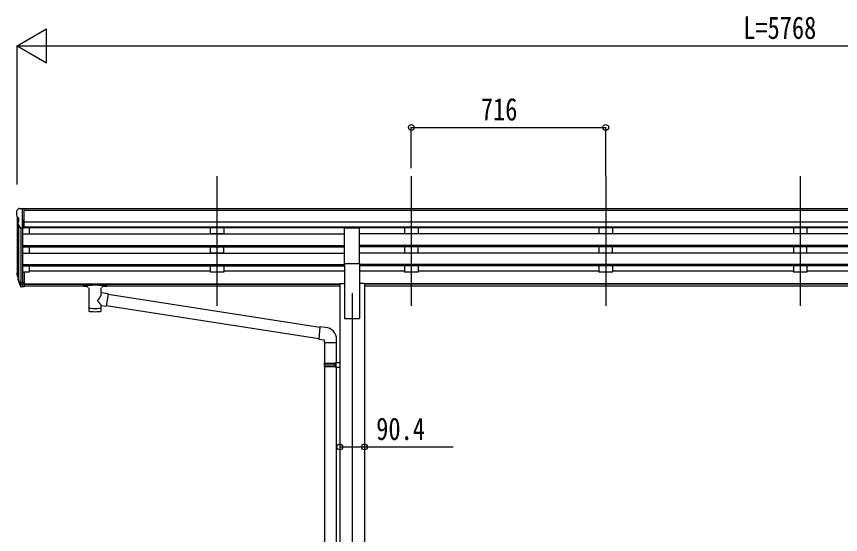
# Model space of a CAD drawing. Units: millimetres, scale not verified. Extents: x -10512 to 10512, y -7425 to 7425.
# Drawn here: x -3096 to -62, y -1935 to -29 of the extents above; entities that cross this region are included whole.
import ezdxf
from ezdxf.enums import TextEntityAlignment as Align

# ---------------------------------------------------------------- set-up
doc = ezdxf.new("R2010")
doc.units = ezdxf.units.MM
doc.header["$LTSCALE"] = 30
for name, color, linetype in [('0-3_YKK_12', 2, 'Continuous'), ('0-4_YKK_13', 4, 'Continuous'), ('0-5_YKK_A1', 4, 'Continuous'), ('0-6_YKK_D', 6, 'Continuous')]:
    doc.layers.add(name, color=color, linetype=linetype)
doc.styles.add('ＭＳ ゴシック', font='')
doc.styles.get('ＭＳ ゴシック').set_extended_font_data('MS Gothic')

msp = doc.modelspace()

# ---------------------------------------------------------------- linework, layer by layer
at = {"layer": '0-3_YKK_12'}
for p, q in [((-2358.16, -616.34), (-2358.16, -1093.86)), ((-1642.16, -616.34), (-1642.16, -1093.86)), ((-926.16, -616.34), (-926.16, -1093.86)), ((-210.16, -616.34), (-210.16, -1093.86)), ((-1860.16, -1047.18), (-1860.16, -3790.75))]:
    msp.add_line(p, q, dxfattribs=at)
at = {"layer": '0-4_YKK_13'}
for p, q in [((-3096.16, -745.12), (-3096.16, -745.75)), ((-3089.25, -736.31), (-3093.31, -742.12)), ((-3086.16, -735.75), (-3088.49, -735.89)), ((-3086.16, -735.75), (-3067.66, -735.75)), ((-3074.16, -808.73), (-3074.16, -735.75)), ((-3067.66, -735.75), (-3057.66, -735.83)), ((-3067.66, -807.73), (-3067.66, -735.75)), ((-3057.66, -737.35), (-3057.66, -735.83)), ((-3093.62, -766.93), (-3088.31, -770)), ((-3088.16, -770.26), (-3088.16, -786.54)), ((-3081.78, -806.92), (-3090.78, -791.32)), ((-3074.16, -808.73), (-3079.36, -808.41)), ((-3067.66, -807.73), (-3074.16, -807.73)), ((-1887.66, -938.17), (-1887.66, -806.38)), ((-1887.66, -806.38), (-1832.66, -806.38)), ((-1832.66, -938.17), (-1832.66, -806.38)), ((-1887.66, -938.17), (-1832.66, -938.17)), ((-3074.16, -969.47), (-3074.16, -1024.24)), ((-3067.66, -969.47), (-3074.16, -969.47)), ((-3067.66, -969.47), (-3067.66, -1023.5)), ((-3093.06, -983.66), (-3089.18, -991.61)), ((-3092.46, -982.28), (-3089.18, -989.34)), ((-3090.75, -994.93), (-3090.41, -999.34)), ((-3090.41, -999.34), (-3081.6, -1022.89)), ((-3089.79, -998.77), (-3081.6, -1014.95)), ((-3080.59, -1013.82), (-3088.35, -998.42)), ((-3074.16, -1014.5), (-3079.29, -1014.5)), ((-3074.16, -1016.31), (-3079, -1016.31)), ((-3074.16, -1024.24), (-3079, -1024.24)), ((-3067.66, -1009.6), (-3074.16, -1009.6)), ((-3067.66, -1014.48), (-3074.16, -1014.48)), ((-3067.66, -1023.5), (-3074.16, -1023.5)), ((-2850.16, -1014.35), (-2850.16, -1020.1)), ((-2850.16, -1014.54), (-2850.16, -1016.08)), ((-2848.16, -1013.68), (-2765.16, -1013.68)), ((-2848.16, -1015.86), (-2765.16, -1015.86)), ((-2848.16, -1020.77), (-2833.66, -1020.77)), ((-2833.66, -1026.41), (-2833.66, -1019.86)), ((-2829.56, -1027.33), (-2829.57, -1112.77)), ((-2783.76, -1046.08), (-2783.76, -1027.33)), ((-2779.66, -1026.41), (-2779.66, -1019.86)), ((-2779.66, -1020.77), (-2765.16, -1020.77)), ((-2763.16, -1014.35), (-2763.16, -1020.1)), ((-2758.54, -1049.98), (-2783.76, -1046.07)), ((-2758.54, -1049.98), (-2765.56, -1095.24)), ((-1979.54, -1172.9), (-2758.85, -1052)), ((-2783.74, -1112.77), (-2783.76, -1092.11)), ((-2783.76, -1092.42), (-2765.56, -1095.24)), ((-1983.21, -1214.83), (-2765.29, -1093.5)), ((-1958.54, -1172.86), (-1979.38, -1171.03)), ((-1963.47, -1228.6), (-1917.47, -1228.6)), ((-1961.36, -1228.6), (-1961.36, -1304.81)), ((-1919.36, -1228.6), (-1919.36, -1302.25)), ((-1917.47, -1228.6), (-1917.47, -1217.68)), ((-1921.36, -1302.31), (-1905.36, -1301.84)), ((-1921.36, -1304.31), (-1921.36, -1302.31)), ((-1921.36, -1304.31), (-1919.36, -1304.31)), ((-1905.36, -1301.84), (-1905.36, -1319.78)), ((-1963.36, -1306.81), (-1962.36, -1304.81)), ((-1963.36, -1306.81), (-1919.36, -1306.81)), ((-1963.36, -1306.81), (-1963.36, -1314.81)), ((-1963.36, -1314.81), (-1919.36, -1314.81)), ((-1963.36, -1314.81), (-1962.36, -1316.81)), ((-1962.36, -1304.81), (-1919.36, -1304.81)), ((-1962.36, -1316.81), (-1919.36, -1316.81)), ((-1961.36, -1316.81), (-1961.36, -2080.69)), ((-1923.83, -1306.81), (-1924.26, -1304.81)), ((-1921.36, -1319.31), (-1921.36, -1317.31)), ((-1921.36, -1319.31), (-1905.36, -1319.78)), ((-1919.36, -1319.37), (-1919.36, -2078.13))]:
    msp.add_line(p, q, dxfattribs=at)
for points in [[(-2850.16, -1014.35), (-2850.12, -1014.15), (-2850.03, -1014.01), (-2849.94, -1013.92), (-2849.84, -1013.86), (-2849.71, -1013.81), (-2849.42, -1013.75), (-2848.93, -1013.7), (-2848.39, -1013.68), (-2848.16, -1013.68)], [(-2850.16, -1020.1), (-2850.12, -1020.3), (-2850.03, -1020.44), (-2849.94, -1020.53), (-2849.84, -1020.59), (-2849.71, -1020.64), (-2849.42, -1020.7), (-2848.93, -1020.74), (-2848.39, -1020.77), (-2848.16, -1020.77)], [(-2765.16, -1013.68), (-2764.8, -1013.69), (-2764.27, -1013.71), (-2763.82, -1013.76), (-2763.52, -1013.84), (-2763.35, -1013.94), (-2763.23, -1014.08), (-2763.16, -1014.26), (-2763.16, -1014.35)], [(-2765.16, -1020.77), (-2764.8, -1020.76), (-2764.27, -1020.74), (-2763.82, -1020.69), (-2763.52, -1020.61), (-2763.35, -1020.51), (-2763.23, -1020.37), (-2763.16, -1020.19), (-2763.16, -1020.1)], [(-1979.38, -1171.03), (-1983.39, -1216.86), (-1963.47, -1218.6), (-1963.47, -1228.6)], [(-1921.36, -1317.31), (-1919.36, -1317.31), (-1919.36, -1304.31)], [(-1923.83, -1306.81), (-1923.83, -1314.81), (-1924.26, -1316.81)]]:
    msp.add_lwpolyline(points, dxfattribs=at)
for centre, radius, start, end in [((-3093.16, -745.12), 3, 93, 180), ((-2894.16, -745.75), 202, 180, 184.94904), ((-3088.43, -736.89), 1, 93.5, 145), ((-3089.25, -762.56), 6.18, 185.7035, 224.99897), ((-3088.18, -789.82), 3, 94.7167, 210), ((-3088.46, -786.54), 0.3, 274.7167, 0), ((-3088.46, -770.26), 0.3, 0, 60), ((-3079.18, -805.42), 3, 210, 266.5), ((-3064.97, -974.54), 29.53, 186.50806, 197.98144), ((-3063.57, -972.78), 30.41, 187.1552, 198.19734), ((-1962.47, -1217.68), 45, 0, 85)]:
    msp.add_arc(centre, radius, start, end, dxfattribs=at)
for centre, major_axis, ratio, start_param, end_param in [((-3005.5, -974.97), (-89.06, 1.43), 0.57596, 6.1962358, 6.3678173), ((-3006.29, -968.3), (87.93, 4.42), 0.541684, 3.0659337, 3.2228513), ((-3089.44, -994.93), (1.3, 0), 0.90356, 1.3700892, 3.347195), ((-3003.52, -978.74), (-89.07, 0), 0.90356, 0.2056023, 0.2515348), ((-3004.24, -974.88), (-88.05, 0), 0.90356, 0.2662965, 0.3003836), ((-3079, -1013.6), (-3, 0), 0.90356, 0.5235988, 1.5707963), ((-3079, -1021.53), (3, 0), 0.90356, 3.6651914, 4.712389), ((-3079.29, -1013.14), (-1.5, 0), 0.90356, 0.5235988, 1.5707963), ((-2848.16, -1016.08), (2, 0), 0.109601, 1.5707963, 3.1415927), ((-2806.66, -1019.86), (27, 0), 0.070066, 6.2831853, 9.424778), ((-2795.66, -1023.85), (16, 0), 0.361356, 6.2636979, 6.2831853), ((-2765.16, -1016.08), (2, 0), 0.109601, 0, 1.5707963), ((-2806.66, -1072.61), (-22.81, -26.62), 0.234429, 1.6855472, 3.1268519), ((-2804.1, -1069.97), (20.32, -22.25), 0.045535, 0.0389954, 1.3075346), ((-2806.66, -1112.77), (22.92, 0), 0.101955, 3.1415499, 6.2833984), ((-2806.66, -1100.33), (22.91, 0), 0.122865, 3.1415927, 6.2831853)]:
    msp.add_ellipse(centre, major_axis=major_axis, ratio=ratio, start_param=start_param, end_param=end_param, dxfattribs=at)
at = {"layer": '0-5_YKK_A1'}
for p, q in [((2647.35, -737.35), (-3067.66, -737.35)), ((2647.35, -742.57), (-3067.66, -742.57)), ((-3094.16, -766.32), (-3094.16, -969.1)), ((-3074.16, -776.85), (-3074.16, -969.47)), ((2647.35, -786.1), (-3067.66, -786.1)), ((-3089.18, -794.09), (-3089.18, -995.81)), ((-3080.16, -808.25), (-3080.16, -1014.25)), ((2647.35, -803.95), (-3067.66, -803.95)), ((-1887.66, -807.2), (-3067.66, -807.2)), ((-3049.16, -807.2), (-3049.16, -829.26)), ((-2383.16, -807.3), (-2383.16, -829.16)), ((-2333.16, -807.3), (-2333.16, -829.16)), ((1412.34, -807.2), (-1832.66, -807.2)), ((-1667.16, -807.3), (-1667.16, -829.16)), ((-1617.16, -807.3), (-1617.16, -829.16)), ((-951.16, -807.3), (-951.16, -829.16)), ((-901.16, -807.3), (-901.16, -829.16)), ((-235.16, -807.3), (-235.16, -829.16)), ((-185.16, -807.3), (-185.16, -829.16)), ((-3074.16, -829.26), (-1887.66, -829.26)), ((-2333.16, -829.16), (-2383.16, -829.16)), ((1412.34, -829.26), (-1832.66, -829.26)), ((-1617.16, -829.16), (-1667.16, -829.16)), ((-901.16, -829.16), (-951.16, -829.16)), ((-185.16, -829.16), (-235.16, -829.16)), ((-3074.16, -871.14), (-1887.66, -871.14)), ((-3074.16, -872.63), (-1887.66, -872.63)), ((-3074.16, -876.95), (-1887.66, -876.95)), ((-3049.16, -876.95), (-3049.16, -899.36)), ((-2383.16, -876.95), (-2383.16, -899.27)), ((-2333.16, -899.27), (-2333.16, -876.95)), ((1412.34, -871.14), (-1832.66, -871.14)), ((1412.34, -872.63), (-1832.66, -872.63)), ((1412.34, -876.95), (-1832.66, -876.95)), ((-1667.16, -876.95), (-1667.16, -899.27)), ((-1617.16, -899.27), (-1617.16, -876.95)), ((-951.16, -876.95), (-951.16, -899.27)), ((-901.16, -899.27), (-901.16, -876.95)), ((-235.16, -876.95), (-235.16, -899.27)), ((-185.16, -899.27), (-185.16, -876.95)), ((-3074.16, -899.36), (-1887.66, -899.36)), ((-2333.16, -899.27), (-2383.16, -899.27)), ((1412.34, -899.36), (-1832.66, -899.36)), ((-1617.16, -899.27), (-1667.16, -899.27)), ((-901.16, -899.27), (-951.16, -899.27)), ((-185.16, -899.27), (-235.16, -899.27)), ((-1887.66, -938.17), (-1887.66, -1140.75)), ((-1832.66, -938.17), (-1832.66, -1140.75)), ((-3074.16, -941.24), (-1887.66, -941.24)), ((-3074.16, -942.74), (-1887.66, -942.74)), ((-3074.16, -947.06), (-1887.66, -947.06)), ((-3049.16, -970.1), (-3067.66, -970.1)), ((-3049.16, -947.06), (-3049.16, -970.1)), ((-3049.16, -965.16), (-2383.16, -965.16)), ((-2383.16, -947.06), (-2383.16, -970.1)), ((-2333.16, -970.1), (-2383.16, -970.1)), ((-2333.16, -947.06), (-2333.16, -970.1)), ((-2333.16, -965.16), (-1887.66, -965.16)), ((1412.34, -941.24), (-1832.66, -941.24)), ((1412.34, -942.74), (-1832.66, -942.74)), ((1412.34, -947.06), (-1832.66, -947.06)), ((-1832.66, -965.16), (-1667.16, -965.16)), ((-1667.16, -947.06), (-1667.16, -970.1)), ((-1617.16, -970.1), (-1667.16, -970.1)), ((-1617.16, -947.06), (-1617.16, -970.1)), ((-1617.16, -965.16), (-1509.16, -965.16)), ((-1617.16, -965.16), (-951.16, -965.16)), ((-951.16, -947.06), (-951.16, -970.1)), ((-901.16, -970.1), (-951.16, -970.1)), ((-901.16, -947.06), (-901.16, -970.1)), ((-901.16, -965.16), (-235.16, -965.16)), ((-235.16, -947.06), (-235.16, -970.1)), ((-185.16, -970.1), (-235.16, -970.1)), ((-185.16, -947.06), (-185.16, -970.1)), ((-185.16, -965.16), (480.84, -965.16)), ((-3067.66, -1012.17), (-1905.36, -1012.17)), ((-3067.66, -1013.57), (-1905.36, -1013.57)), ((-2833.66, -1021.26), (-3067.66, -1021.26)), ((-1905.36, -1021.26), (-2779.66, -1021.26)), ((-1905.36, -1011.75), (-1905.36, -2915.75)), ((-1905.36, -1011.75), (-1887.66, -1011.75)), ((-1814.96, -1011.75), (-1832.66, -1011.75)), ((-1814.96, -1011.75), (-1814.96, -2915.75)), ((1394.64, -1012.17), (-1814.96, -1012.17)), ((1394.64, -1013.57), (-1814.96, -1013.57)), ((1394.64, -1021.26), (-1814.96, -1021.26)), ((-1887.66, -1140.75), (-1832.66, -1140.75))]:
    msp.add_line(p, q, dxfattribs=at)
at = {"layer": '0-6_YKK_D'}
for p, q in [((-3094.16, -137.35), (-2985.9, -74.85)), ((-2985.9, -199.85), (-2985.9, -74.85)), ((-3094.16, -646.92), (-3094.16, -136.35)), ((-3094.16, -137.35), (-2985.9, -199.85)), ((-3094.16, -137.35), (-2877.65, -137.35)), ((-2969.16, -137.35), (2548.84, -137.35)), ((-1642.16, -587.45), (-1642.16, -436.35)), ((-1642.16, -437.35), (-926.16, -437.35)), ((-926.16, -615.34), (-926.16, -436.35))]:
    msp.add_line(p, q, dxfattribs=at)
msp.add_lwpolyline([(-1905.36, -1612.9), (-1814.96, -1612.9), (-1488.46, -1612.9)], dxfattribs=at)
for centre in [(-1642.16, -437.35), (-926.16, -437.35), (-1905.36, -1612.9), (-1814.96, -1612.9)]:
    msp.add_circle(centre, 10.62, dxfattribs=at)

# ---------------------------------------------------------------- texts
at = {"layer": '0-6_YKK_D', "style": 'ＭＳ ゴシック', "width": 0.8}
for s, p in [('L=5768', (-420.16, -136.35)), ('716', (-1386.16, -436.35)), ('90.4', (-1771.46, -1611.9))]:
    msp.add_text(s, height=82.48, dxfattribs=at).set_placement(p, align=Align.BOTTOM_LEFT)

doc.saveas('drawing.dxf')
